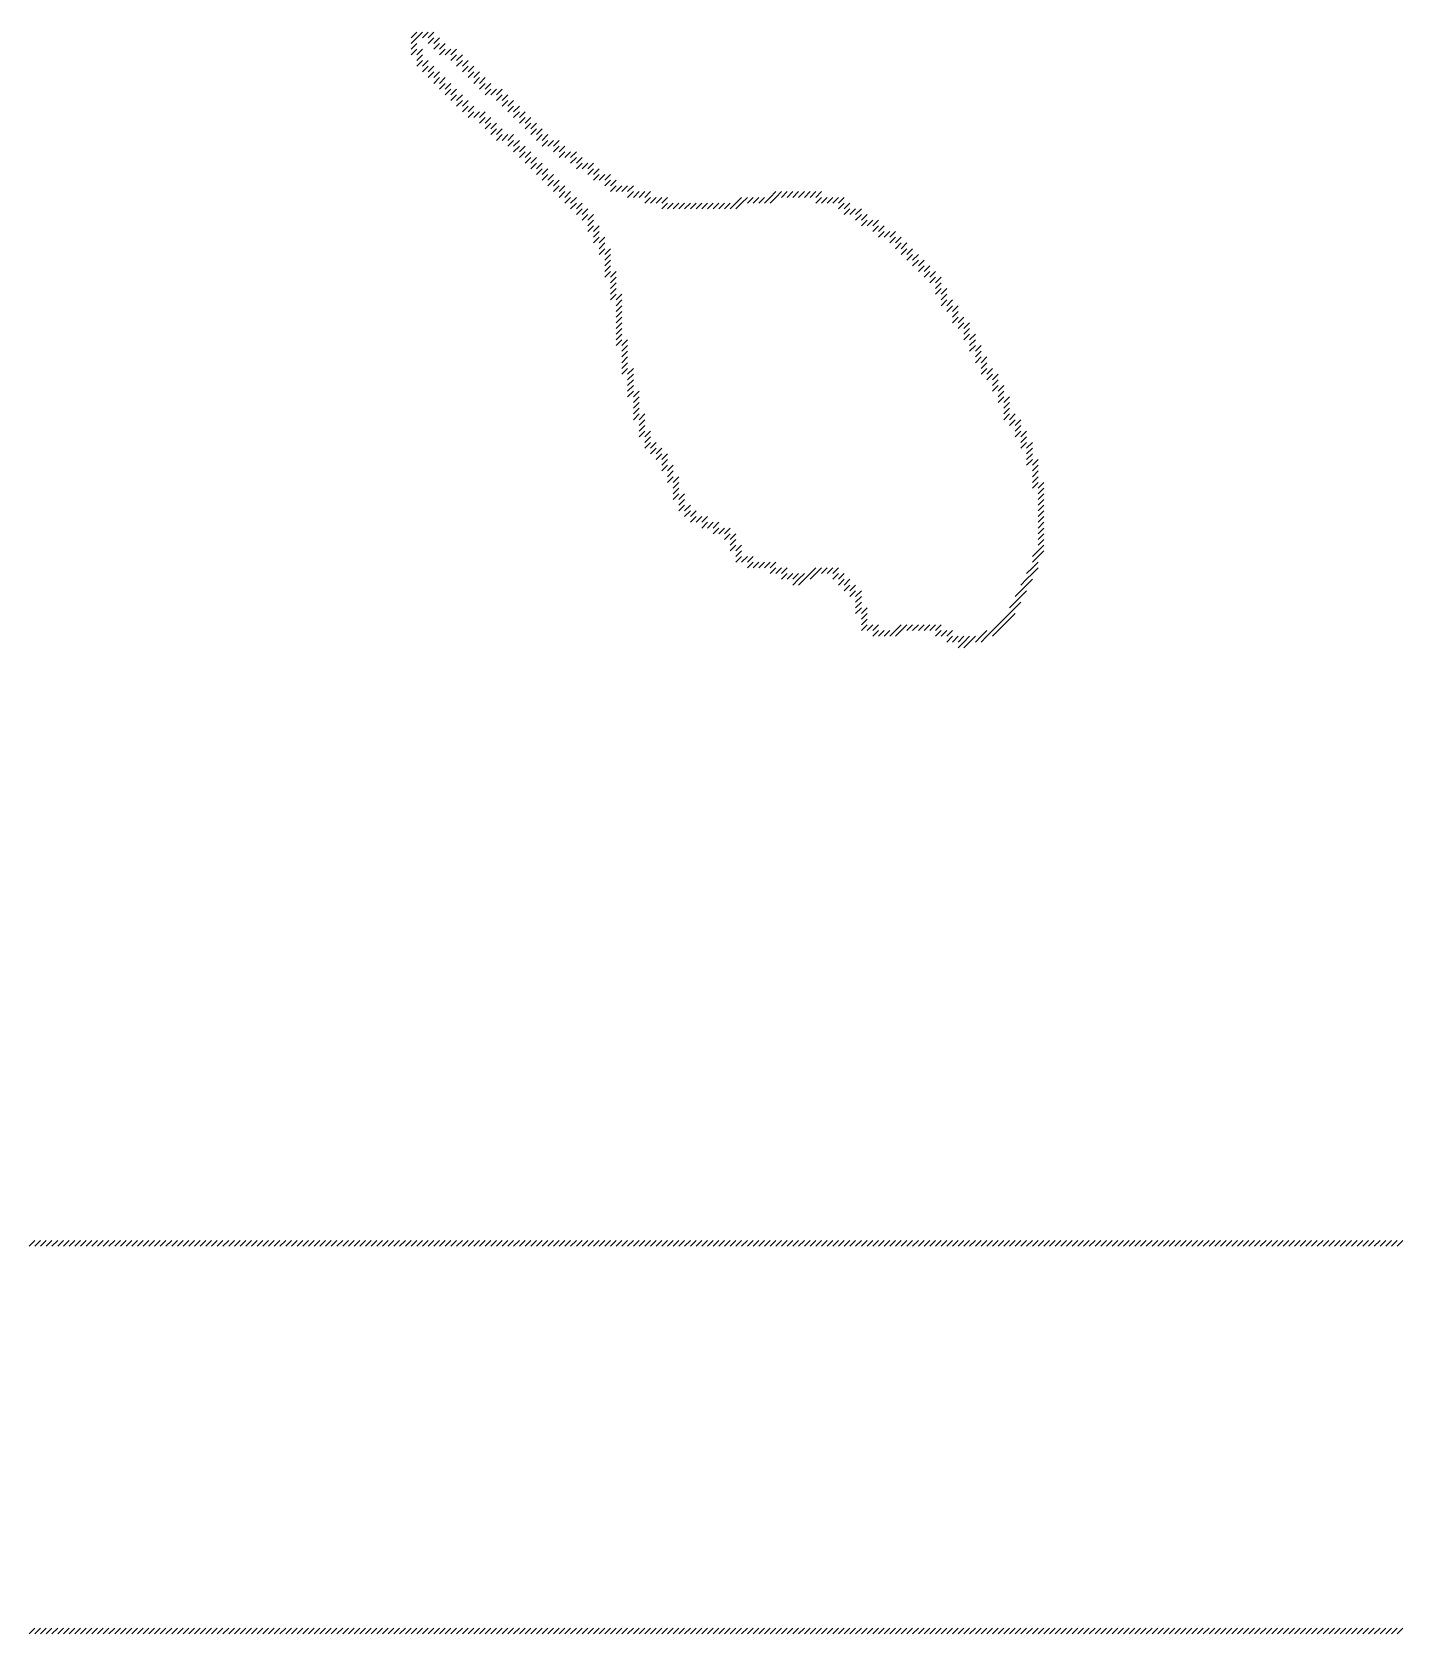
# Model space of a CAD drawing. Header units: metres. Extents: x 5 to 1923, y 5 to 1083.
# Drawn here: x 723.5 to 963.5, y 5 to 286 of the extents above; entities that cross this region are included whole.
import ezdxf

# ---------------------------------------------------------------- set-up
doc = ezdxf.new("R2010")
doc.units = ezdxf.units.M

msp = doc.modelspace()

# ---------------------------------------------------------------- linework, layer by layer
for p, q in [((790, 285), (791, 286)), ((790, 284), (791, 285)), ((790, 283), (791, 284)), ((791, 285), (792, 286)), ((792, 285), (793, 286)), ((793, 285), (794, 286)), ((793, 284), (794, 285)), ((794, 284), (795, 285)), ((794, 283), (795, 284)), ((795, 283), (796, 284)), ((790, 282), (791, 283)), ((791, 282), (792, 283)), ((791, 281), (792, 282)), ((791, 280), (792, 281)), ((792, 280), (793, 281)), ((795, 282), (796, 283)), ((796, 282), (797, 283)), ((797, 282), (798, 283)), ((797, 281), (798, 282)), ((798, 281), (799, 282)), ((798, 280), (799, 281)), ((799, 280), (800, 281)), ((792, 279), (793, 280)), ((793, 279), (794, 280)), ((793, 278), (794, 279)), ((794, 278), (795, 279)), ((799, 279), (800, 280)), ((800, 279), (801, 280)), ((800, 278), (801, 279)), ((801, 278), (802, 279)), ((794, 277), (795, 278)), ((795, 277), (796, 278)), ((795, 276), (796, 277)), ((796, 276), (797, 277)), ((796, 275), (797, 276)), ((797, 275), (798, 276)), ((801, 277), (802, 278)), ((802, 277), (803, 278)), ((802, 276), (803, 277)), ((803, 276), (804, 277)), ((803, 275), (804, 276)), ((804, 275), (805, 276)), ((805, 275), (806, 276)), ((797, 274), (798, 275)), ((798, 274), (799, 275)), ((798, 273), (799, 274)), ((799, 273), (800, 274)), ((799, 272), (800, 273)), ((800, 272), (801, 273)), ((805, 274), (806, 275)), ((806, 274), (807, 275)), ((806, 273), (807, 274)), ((807, 273), (808, 274)), ((807, 272), (808, 273)), ((808, 272), (809, 273)), ((800, 271), (801, 272)), ((801, 271), (802, 272)), ((802, 271), (803, 272)), ((802, 270), (803, 271)), ((803, 270), (804, 271)), ((803, 269), (804, 270)), ((804, 269), (805, 270)), ((808, 271), (809, 272)), ((809, 271), (810, 272)), ((809, 270), (810, 271)), ((810, 270), (811, 271)), ((810, 269), (811, 270)), ((811, 269), (812, 270)), ((804, 268), (805, 269)), ((805, 268), (806, 269)), ((805, 267), (806, 268)), ((806, 267), (807, 268)), ((807, 267), (808, 268)), ((807, 266), (808, 267)), ((808, 266), (809, 267)), ((811, 268), (812, 269)), ((812, 268), (813, 269)), ((812, 267), (813, 268)), ((813, 267), (814, 268)), ((813, 266), (814, 267)), ((814, 266), (815, 267)), ((815, 266), (816, 267)), ((808, 265), (809, 266)), ((809, 265), (810, 266)), ((809, 264), (810, 265)), ((810, 264), (811, 265)), ((815, 265), (816, 266)), ((816, 265), (817, 266)), ((816, 264), (817, 265)), ((817, 264), (818, 265)), ((818, 264), (819, 265)), ((810, 263), (811, 264)), ((811, 263), (812, 264)), ((811, 262), (812, 263)), ((812, 262), (813, 263)), ((812, 261), (813, 262)), ((813, 261), (814, 262)), ((818, 263), (819, 264)), ((819, 263), (820, 264)), ((819, 262), (820, 263)), ((820, 262), (821, 263)), ((821, 262), (822, 263)), ((821, 261), (822, 262)), ((822, 261), (823, 262)), ((813, 260), (814, 261)), ((814, 260), (815, 261)), ((814, 259), (815, 260)), ((815, 259), (816, 260)), ((815, 258), (816, 259)), ((816, 258), (817, 259)), ((822, 260), (823, 261)), ((823, 260), (824, 261)), ((824, 260), (825, 261)), ((824, 259), (825, 260)), ((825, 259), (826, 260)), ((825, 258), (826, 259)), ((826, 258), (827, 259)), ((827, 258), (828, 259)), ((828, 258), (829, 259)), ((816, 257), (817, 258)), ((817, 257), (818, 258)), ((817, 256), (818, 257)), ((818, 256), (819, 257)), ((818, 255), (819, 256)), ((819, 255), (820, 256)), ((828, 257), (829, 258)), ((829, 257), (830, 258)), ((830, 257), (831, 258)), ((831, 257), (832, 258)), ((831, 256), (832, 257)), ((832, 256), (833, 257)), ((833, 256), (834, 257)), ((834, 256), (835, 257)), ((834, 255), (835, 256)), ((835, 255), (836, 256)), ((836, 255), (837, 256)), ((837, 255), (838, 256)), ((838, 255), (839, 256)), ((839, 255), (840, 256)), ((840, 255), (841, 256)), ((841, 255), (842, 256)), ((842, 255), (843, 256)), ((843, 255), (844, 256)), ((844, 255), (845, 256)), ((845, 255), (846, 256)), ((846, 255), (847, 256)), ((847, 256), (848, 257)), ((847, 255), (848, 256)), ((848, 256), (849, 257)), ((849, 256), (850, 257)), ((850, 256), (851, 257)), ((851, 256), (852, 257)), ((852, 256), (853, 257)), ((853, 257), (854, 258)), ((853, 256), (854, 257)), ((854, 257), (855, 258)), ((855, 257), (856, 258)), ((856, 257), (857, 258)), ((857, 257), (858, 258)), ((858, 257), (859, 258)), ((859, 257), (860, 258)), ((860, 257), (861, 258)), ((861, 257), (862, 258)), ((861, 256), (862, 257)), ((862, 256), (863, 257)), ((863, 256), (864, 257)), ((864, 256), (865, 257)), ((865, 256), (866, 257)), ((865, 255), (866, 256)), ((866, 255), (867, 256)), ((819, 254), (820, 255)), ((820, 254), (821, 255)), ((820, 253), (821, 254)), ((821, 253), (822, 254)), ((821, 252), (822, 253)), ((866, 254), (867, 255)), ((867, 254), (868, 255)), ((868, 254), (869, 255)), ((868, 253), (869, 254)), ((869, 253), (870, 254)), ((869, 252), (870, 253)), ((870, 252), (871, 253)), ((871, 252), (872, 253)), ((821, 251), (822, 252)), ((822, 251), (823, 252)), ((822, 250), (823, 251)), ((871, 251), (872, 252)), ((872, 251), (873, 252)), ((872, 250), (873, 251)), ((873, 250), (874, 251)), ((874, 250), (875, 251)), ((822, 249), (823, 250)), ((823, 249), (824, 250)), ((823, 248), (824, 249)), ((823, 247), (824, 248)), ((824, 247), (825, 248)), ((874, 249), (875, 250)), ((875, 249), (876, 250)), ((875, 248), (876, 249)), ((876, 248), (877, 249)), ((876, 247), (877, 248)), ((877, 247), (878, 248)), ((824, 246), (825, 247)), ((824, 245), (825, 246)), ((824, 244), (825, 245)), ((877, 246), (878, 247)), ((878, 246), (879, 247)), ((878, 245), (879, 246)), ((879, 245), (880, 246)), ((879, 244), (880, 245)), ((880, 244), (881, 245)), ((824, 243), (825, 244)), ((825, 243), (826, 244)), ((825, 242), (826, 243)), ((825, 241), (826, 242)), ((880, 243), (881, 244)), ((881, 243), (882, 244)), ((881, 242), (882, 243)), ((882, 242), (883, 243)), ((882, 241), (883, 242)), ((825, 240), (826, 241)), ((825, 239), (826, 240)), ((826, 239), (827, 240)), ((826, 238), (827, 239)), ((882, 240), (883, 241)), ((883, 240), (884, 241)), ((883, 239), (884, 240)), ((883, 238), (884, 239)), ((884, 238), (885, 239)), ((826, 237), (827, 238)), ((826, 236), (827, 237)), ((884, 237), (885, 238)), ((885, 237), (886, 238)), ((885, 236), (886, 237)), ((826, 235), (827, 236)), ((826, 234), (827, 235)), ((826, 233), (827, 234)), ((885, 235), (886, 236)), ((886, 235), (887, 236)), ((886, 234), (887, 235)), ((887, 234), (888, 235)), ((887, 233), (888, 234)), ((826, 232), (827, 233)), ((826, 231), (827, 232)), ((827, 231), (828, 232)), ((827, 230), (828, 231)), ((887, 232), (888, 233)), ((888, 232), (889, 233)), ((888, 231), (889, 232)), ((888, 230), (889, 231)), ((889, 230), (890, 231)), ((827, 229), (828, 230)), ((827, 228), (828, 229)), ((827, 227), (828, 228)), ((889, 229), (890, 230)), ((889, 228), (890, 229)), ((890, 228), (891, 229)), ((890, 227), (891, 228)), ((827, 226), (828, 227)), ((828, 226), (829, 227)), ((828, 225), (829, 226)), ((828, 224), (829, 225)), ((890, 226), (891, 227)), ((891, 226), (892, 227)), ((891, 225), (892, 226)), ((892, 225), (893, 226)), ((892, 224), (893, 225)), ((828, 223), (829, 224)), ((828, 222), (829, 223)), ((829, 222), (830, 223)), ((829, 221), (830, 222)), ((892, 223), (893, 224)), ((893, 223), (894, 224)), ((893, 222), (894, 223)), ((893, 221), (894, 222)), ((894, 221), (895, 222)), ((829, 220), (830, 221)), ((829, 219), (830, 220)), ((894, 220), (895, 221)), ((894, 219), (895, 220)), ((829, 218), (830, 219)), ((830, 218), (831, 219)), ((830, 217), (831, 218)), ((830, 216), (831, 217)), ((894, 218), (895, 219)), ((895, 218), (896, 219)), ((895, 217), (896, 218)), ((896, 217), (897, 218)), ((896, 216), (897, 217)), ((830, 215), (831, 216)), ((831, 215), (832, 216)), ((831, 214), (832, 215)), ((831, 213), (832, 214)), ((832, 213), (833, 214)), ((896, 215), (897, 216)), ((897, 215), (898, 216)), ((897, 214), (898, 215)), ((897, 213), (898, 214)), ((898, 213), (899, 214)), ((832, 212), (833, 213)), ((833, 212), (834, 213)), ((833, 211), (834, 212)), ((834, 211), (835, 212)), ((834, 210), (835, 211)), ((898, 212), (899, 213)), ((898, 211), (899, 212)), ((898, 210), (899, 211)), ((899, 210), (900, 211)), ((834, 209), (835, 210)), ((835, 209), (836, 210)), ((835, 208), (836, 209)), ((835, 207), (836, 208)), ((836, 207), (837, 208)), ((899, 209), (900, 210)), ((899, 208), (900, 209)), ((899, 207), (900, 208)), ((836, 206), (837, 207)), ((836, 205), (837, 206)), ((899, 206), (900, 207)), ((900, 206), (901, 207)), ((900, 205), (901, 206)), ((836, 204), (837, 205)), ((837, 204), (838, 205)), ((837, 203), (838, 204)), ((837, 202), (838, 203)), ((838, 202), (839, 203)), ((900, 204), (901, 205)), ((900, 203), (901, 204)), ((900, 202), (901, 203)), ((838, 201), (839, 202)), ((839, 201), (840, 202)), ((839, 200), (840, 201)), ((840, 200), (841, 201)), ((841, 200), (842, 201)), ((841, 199), (842, 200)), ((842, 199), (843, 200)), ((843, 199), (844, 200)), ((900, 201), (901, 202)), ((900, 200), (901, 201)), ((900, 199), (901, 200)), ((843, 198), (844, 199)), ((844, 198), (845, 199)), ((845, 198), (846, 199)), ((845, 197), (846, 198)), ((846, 197), (847, 198)), ((846, 196), (847, 197)), ((900, 198), (901, 199)), ((900, 197), (901, 198)), ((900, 196), (901, 197)), ((846, 195), (847, 196)), ((847, 195), (848, 196)), ((847, 194), (848, 195)), ((847, 193), (848, 194)), ((848, 193), (849, 194)), ((849, 193), (850, 194)), ((899, 194), (900, 195)), ((899, 193), (900, 194)), ((900, 195), (901, 196)), ((900, 194), (901, 195)), ((849, 192), (850, 193)), ((850, 192), (851, 193)), ((851, 192), (852, 193)), ((852, 192), (853, 193)), ((853, 192), (854, 193)), ((853, 191), (854, 192)), ((854, 191), (855, 192)), ((855, 191), (856, 192)), ((860, 191), (861, 192)), ((861, 191), (862, 192)), ((862, 191), (863, 192)), ((863, 191), (864, 192)), ((864, 191), (865, 192)), ((898, 191), (899, 192)), ((899, 192), (900, 193)), ((899, 191), (900, 192)), ((855, 190), (856, 191)), ((856, 190), (857, 191)), ((857, 190), (858, 191)), ((857, 189), (858, 190)), ((858, 190), (859, 191)), ((858, 189), (859, 190)), ((859, 190), (860, 191)), ((860, 190), (861, 191)), ((864, 190), (865, 191)), ((865, 190), (866, 191)), ((865, 189), (866, 190)), ((866, 189), (867, 190)), ((866, 188), (867, 189)), ((867, 188), (868, 189)), ((897, 189), (898, 190)), ((897, 188), (898, 189)), ((898, 190), (899, 191)), ((898, 189), (899, 190)), ((867, 187), (868, 188)), ((868, 187), (869, 188)), ((868, 186), (869, 187)), ((868, 185), (869, 186)), ((895, 185), (896, 186)), ((896, 187), (897, 188)), ((896, 186), (897, 187)), ((896, 185), (897, 186)), ((897, 187), (898, 188)), ((868, 184), (869, 185)), ((869, 184), (870, 185)), ((869, 183), (870, 184)), ((869, 182), (870, 183)), ((893, 182), (894, 183)), ((894, 183), (895, 184)), ((894, 182), (895, 183)), ((895, 184), (896, 185)), ((895, 183), (896, 184)), ((869, 181), (870, 182)), ((870, 181), (871, 182)), ((871, 181), (872, 182)), ((871, 180), (872, 181)), ((872, 180), (873, 181)), ((873, 180), (874, 181)), ((874, 180), (875, 181)), ((875, 181), (876, 182)), ((875, 180), (876, 181)), ((876, 181), (877, 182)), ((877, 181), (878, 182)), ((878, 181), (879, 182)), ((879, 181), (880, 182)), ((880, 181), (881, 182)), ((881, 181), (882, 182)), ((882, 181), (883, 182)), ((882, 180), (883, 181)), ((883, 180), (884, 181)), ((884, 180), (885, 181)), ((884, 179), (885, 180)), ((885, 179), (886, 180)), ((886, 179), (887, 180)), ((887, 179), (888, 180)), ((888, 179), (889, 180)), ((889, 179), (890, 180)), ((890, 180), (891, 181)), ((890, 179), (891, 180)), ((891, 180), (892, 181)), ((892, 181), (893, 182)), ((892, 180), (893, 181)), ((893, 181), (894, 182)), ((886, 178), (887, 179)), ((887, 178), (888, 179)), ((723, 73), (724, 74)), ((724, 73), (725, 74)), ((725, 73), (726, 74)), ((726, 73), (727, 74)), ((727, 73), (728, 74)), ((728, 73), (729, 74)), ((729, 73), (730, 74)), ((730, 73), (731, 74)), ((731, 73), (732, 74)), ((732, 73), (733, 74)), ((733, 73), (734, 74)), ((734, 73), (735, 74)), ((735, 73), (736, 74)), ((736, 73), (737, 74)), ((737, 73), (738, 74)), ((738, 73), (739, 74)), ((739, 73), (740, 74)), ((740, 73), (741, 74)), ((741, 73), (742, 74)), ((742, 73), (743, 74)), ((743, 73), (744, 74)), ((744, 73), (745, 74)), ((745, 73), (746, 74)), ((746, 73), (747, 74)), ((747, 73), (748, 74)), ((748, 73), (749, 74)), ((749, 73), (750, 74)), ((750, 73), (751, 74)), ((751, 73), (752, 74)), ((752, 73), (753, 74)), ((753, 73), (754, 74)), ((754, 73), (755, 74)), ((755, 73), (756, 74)), ((756, 73), (757, 74)), ((757, 73), (758, 74)), ((758, 73), (759, 74)), ((759, 73), (760, 74)), ((760, 73), (761, 74)), ((761, 73), (762, 74)), ((762, 73), (763, 74)), ((763, 73), (764, 74)), ((764, 73), (765, 74)), ((765, 73), (766, 74)), ((766, 73), (767, 74)), ((767, 73), (768, 74)), ((768, 73), (769, 74)), ((769, 73), (770, 74)), ((770, 73), (771, 74)), ((771, 73), (772, 74)), ((772, 73), (773, 74)), ((773, 73), (774, 74)), ((774, 73), (775, 74)), ((775, 73), (776, 74)), ((776, 73), (777, 74)), ((777, 73), (778, 74)), ((778, 73), (779, 74)), ((779, 73), (780, 74)), ((780, 73), (781, 74)), ((781, 73), (782, 74)), ((782, 73), (783, 74)), ((783, 73), (784, 74)), ((784, 73), (785, 74)), ((785, 73), (786, 74)), ((786, 73), (787, 74)), ((787, 73), (788, 74)), ((788, 73), (789, 74)), ((789, 73), (790, 74)), ((790, 73), (791, 74)), ((791, 73), (792, 74)), ((792, 73), (793, 74)), ((793, 73), (794, 74)), ((794, 73), (795, 74)), ((795, 73), (796, 74)), ((796, 73), (797, 74)), ((797, 73), (798, 74)), ((798, 73), (799, 74)), ((799, 73), (800, 74)), ((800, 73), (801, 74)), ((801, 73), (802, 74)), ((802, 73), (803, 74)), ((803, 73), (804, 74)), ((804, 73), (805, 74)), ((805, 73), (806, 74)), ((806, 73), (807, 74)), ((807, 73), (808, 74)), ((808, 73), (809, 74)), ((809, 73), (810, 74)), ((810, 73), (811, 74)), ((811, 73), (812, 74)), ((812, 73), (813, 74)), ((813, 73), (814, 74)), ((814, 73), (815, 74)), ((815, 73), (816, 74)), ((816, 73), (817, 74)), ((817, 73), (818, 74)), ((818, 73), (819, 74)), ((819, 73), (820, 74)), ((820, 73), (821, 74)), ((821, 73), (822, 74)), ((822, 73), (823, 74)), ((823, 73), (824, 74)), ((824, 73), (825, 74)), ((825, 73), (826, 74)), ((826, 73), (827, 74)), ((827, 73), (828, 74)), ((828, 73), (829, 74)), ((829, 73), (830, 74)), ((830, 73), (831, 74)), ((831, 73), (832, 74)), ((832, 73), (833, 74)), ((833, 73), (834, 74)), ((834, 73), (835, 74)), ((835, 73), (836, 74)), ((836, 73), (837, 74)), ((837, 73), (838, 74)), ((838, 73), (839, 74)), ((839, 73), (840, 74)), ((840, 73), (841, 74)), ((841, 73), (842, 74)), ((842, 73), (843, 74)), ((843, 73), (844, 74)), ((844, 73), (845, 74)), ((845, 73), (846, 74)), ((846, 73), (847, 74)), ((847, 73), (848, 74)), ((848, 73), (849, 74)), ((849, 73), (850, 74)), ((850, 73), (851, 74)), ((851, 73), (852, 74)), ((852, 73), (853, 74)), ((853, 73), (854, 74)), ((854, 73), (855, 74)), ((855, 73), (856, 74)), ((856, 73), (857, 74)), ((857, 73), (858, 74)), ((858, 73), (859, 74)), ((859, 73), (860, 74)), ((860, 73), (861, 74)), ((861, 73), (862, 74)), ((862, 73), (863, 74)), ((863, 73), (864, 74)), ((864, 73), (865, 74)), ((865, 73), (866, 74)), ((866, 73), (867, 74)), ((867, 73), (868, 74)), ((868, 73), (869, 74)), ((869, 73), (870, 74)), ((870, 73), (871, 74)), ((871, 73), (872, 74)), ((872, 73), (873, 74)), ((873, 73), (874, 74)), ((874, 73), (875, 74)), ((875, 73), (876, 74)), ((876, 73), (877, 74)), ((877, 73), (878, 74)), ((878, 73), (879, 74)), ((879, 73), (880, 74)), ((880, 73), (881, 74)), ((881, 73), (882, 74)), ((882, 73), (883, 74)), ((883, 73), (884, 74)), ((884, 73), (885, 74)), ((885, 73), (886, 74)), ((886, 73), (887, 74)), ((887, 73), (888, 74)), ((888, 73), (889, 74)), ((889, 73), (890, 74)), ((890, 73), (891, 74)), ((891, 73), (892, 74)), ((892, 73), (893, 74)), ((893, 73), (894, 74)), ((894, 73), (895, 74)), ((895, 73), (896, 74)), ((896, 73), (897, 74)), ((897, 73), (898, 74)), ((898, 73), (899, 74)), ((899, 73), (900, 74)), ((900, 73), (901, 74)), ((901, 73), (902, 74)), ((902, 73), (903, 74)), ((903, 73), (904, 74)), ((904, 73), (905, 74)), ((905, 73), (906, 74)), ((906, 73), (907, 74)), ((907, 73), (908, 74)), ((908, 73), (909, 74)), ((909, 73), (910, 74)), ((910, 73), (911, 74)), ((911, 73), (912, 74)), ((912, 73), (913, 74)), ((913, 73), (914, 74)), ((914, 73), (915, 74)), ((915, 73), (916, 74)), ((916, 73), (917, 74)), ((917, 73), (918, 74)), ((918, 73), (919, 74)), ((919, 73), (920, 74)), ((920, 73), (921, 74)), ((921, 73), (922, 74)), ((922, 73), (923, 74)), ((923, 73), (924, 74)), ((924, 73), (925, 74)), ((925, 73), (926, 74)), ((926, 73), (927, 74)), ((927, 73), (928, 74)), ((928, 73), (929, 74)), ((929, 73), (930, 74)), ((930, 73), (931, 74)), ((931, 73), (932, 74)), ((932, 73), (933, 74)), ((933, 73), (934, 74)), ((934, 73), (935, 74)), ((935, 73), (936, 74)), ((936, 73), (937, 74)), ((937, 73), (938, 74)), ((938, 73), (939, 74)), ((939, 73), (940, 74)), ((940, 73), (941, 74)), ((941, 73), (942, 74)), ((942, 73), (943, 74)), ((943, 73), (944, 74)), ((944, 73), (945, 74)), ((945, 73), (946, 74)), ((946, 73), (947, 74)), ((947, 73), (948, 74)), ((948, 73), (949, 74)), ((949, 73), (950, 74)), ((950, 73), (951, 74)), ((951, 73), (952, 74)), ((952, 73), (953, 74)), ((953, 73), (954, 74)), ((954, 73), (955, 74)), ((955, 73), (956, 74)), ((956, 73), (957, 74)), ((957, 73), (958, 74)), ((958, 73), (959, 74)), ((959, 73), (960, 74)), ((960, 73), (961, 74)), ((961, 73), (962, 74)), ((962, 73), (963, 74)), ((963, 73), (964, 74)), ((723, 5), (724, 6)), ((724, 5), (725, 6)), ((725, 5), (726, 6)), ((726, 5), (727, 6)), ((727, 5), (728, 6)), ((728, 5), (729, 6)), ((729, 5), (730, 6)), ((730, 5), (731, 6)), ((731, 5), (732, 6)), ((732, 5), (733, 6)), ((733, 5), (734, 6)), ((734, 5), (735, 6)), ((735, 5), (736, 6)), ((736, 5), (737, 6)), ((737, 5), (738, 6)), ((738, 5), (739, 6)), ((739, 5), (740, 6)), ((740, 5), (741, 6)), ((741, 5), (742, 6)), ((742, 5), (743, 6)), ((743, 5), (744, 6)), ((744, 5), (745, 6)), ((745, 5), (746, 6)), ((746, 5), (747, 6)), ((747, 5), (748, 6)), ((748, 5), (749, 6)), ((749, 5), (750, 6)), ((750, 5), (751, 6)), ((751, 5), (752, 6)), ((752, 5), (753, 6)), ((753, 5), (754, 6)), ((754, 5), (755, 6)), ((755, 5), (756, 6)), ((756, 5), (757, 6)), ((757, 5), (758, 6)), ((758, 5), (759, 6)), ((759, 5), (760, 6)), ((760, 5), (761, 6)), ((761, 5), (762, 6)), ((762, 5), (763, 6)), ((763, 5), (764, 6)), ((764, 5), (765, 6)), ((765, 5), (766, 6)), ((766, 5), (767, 6)), ((767, 5), (768, 6)), ((768, 5), (769, 6)), ((769, 5), (770, 6)), ((770, 5), (771, 6)), ((771, 5), (772, 6)), ((772, 5), (773, 6)), ((773, 5), (774, 6)), ((774, 5), (775, 6)), ((775, 5), (776, 6)), ((776, 5), (777, 6)), ((777, 5), (778, 6)), ((778, 5), (779, 6)), ((779, 5), (780, 6)), ((780, 5), (781, 6)), ((781, 5), (782, 6)), ((782, 5), (783, 6)), ((783, 5), (784, 6)), ((784, 5), (785, 6)), ((785, 5), (786, 6)), ((786, 5), (787, 6)), ((787, 5), (788, 6)), ((788, 5), (789, 6)), ((789, 5), (790, 6)), ((790, 5), (791, 6)), ((791, 5), (792, 6)), ((792, 5), (793, 6)), ((793, 5), (794, 6)), ((794, 5), (795, 6)), ((795, 5), (796, 6)), ((796, 5), (797, 6)), ((797, 5), (798, 6)), ((798, 5), (799, 6)), ((799, 5), (800, 6)), ((800, 5), (801, 6)), ((801, 5), (802, 6)), ((802, 5), (803, 6)), ((803, 5), (804, 6)), ((804, 5), (805, 6)), ((805, 5), (806, 6)), ((806, 5), (807, 6)), ((807, 5), (808, 6)), ((808, 5), (809, 6)), ((809, 5), (810, 6)), ((810, 5), (811, 6)), ((811, 5), (812, 6)), ((812, 5), (813, 6)), ((813, 5), (814, 6)), ((814, 5), (815, 6)), ((815, 5), (816, 6)), ((816, 5), (817, 6)), ((817, 5), (818, 6)), ((818, 5), (819, 6)), ((819, 5), (820, 6)), ((820, 5), (821, 6)), ((821, 5), (822, 6)), ((822, 5), (823, 6)), ((823, 5), (824, 6)), ((824, 5), (825, 6)), ((825, 5), (826, 6)), ((826, 5), (827, 6)), ((827, 5), (828, 6)), ((828, 5), (829, 6)), ((829, 5), (830, 6)), ((830, 5), (831, 6)), ((831, 5), (832, 6)), ((832, 5), (833, 6)), ((833, 5), (834, 6)), ((834, 5), (835, 6)), ((835, 5), (836, 6)), ((836, 5), (837, 6)), ((837, 5), (838, 6)), ((838, 5), (839, 6)), ((839, 5), (840, 6)), ((840, 5), (841, 6)), ((841, 5), (842, 6)), ((842, 5), (843, 6)), ((843, 5), (844, 6)), ((844, 5), (845, 6)), ((845, 5), (846, 6)), ((846, 5), (847, 6)), ((847, 5), (848, 6)), ((848, 5), (849, 6)), ((849, 5), (850, 6)), ((850, 5), (851, 6)), ((851, 5), (852, 6)), ((852, 5), (853, 6)), ((853, 5), (854, 6)), ((854, 5), (855, 6)), ((855, 5), (856, 6)), ((856, 5), (857, 6)), ((857, 5), (858, 6)), ((858, 5), (859, 6)), ((859, 5), (860, 6)), ((860, 5), (861, 6)), ((861, 5), (862, 6)), ((862, 5), (863, 6)), ((863, 5), (864, 6)), ((864, 5), (865, 6)), ((865, 5), (866, 6)), ((866, 5), (867, 6)), ((867, 5), (868, 6)), ((868, 5), (869, 6)), ((869, 5), (870, 6)), ((870, 5), (871, 6)), ((871, 5), (872, 6)), ((872, 5), (873, 6)), ((873, 5), (874, 6)), ((874, 5), (875, 6)), ((875, 5), (876, 6)), ((876, 5), (877, 6)), ((877, 5), (878, 6)), ((878, 5), (879, 6)), ((879, 5), (880, 6)), ((880, 5), (881, 6)), ((881, 5), (882, 6)), ((882, 5), (883, 6)), ((883, 5), (884, 6)), ((884, 5), (885, 6)), ((885, 5), (886, 6)), ((886, 5), (887, 6)), ((887, 5), (888, 6)), ((888, 5), (889, 6)), ((889, 5), (890, 6)), ((890, 5), (891, 6)), ((891, 5), (892, 6)), ((892, 5), (893, 6)), ((893, 5), (894, 6)), ((894, 5), (895, 6)), ((895, 5), (896, 6)), ((896, 5), (897, 6)), ((897, 5), (898, 6)), ((898, 5), (899, 6)), ((899, 5), (900, 6)), ((900, 5), (901, 6)), ((901, 5), (902, 6)), ((902, 5), (903, 6)), ((903, 5), (904, 6)), ((904, 5), (905, 6)), ((905, 5), (906, 6)), ((906, 5), (907, 6)), ((907, 5), (908, 6)), ((908, 5), (909, 6)), ((909, 5), (910, 6)), ((910, 5), (911, 6)), ((911, 5), (912, 6)), ((912, 5), (913, 6)), ((913, 5), (914, 6)), ((914, 5), (915, 6)), ((915, 5), (916, 6)), ((916, 5), (917, 6)), ((917, 5), (918, 6)), ((918, 5), (919, 6)), ((919, 5), (920, 6)), ((920, 5), (921, 6)), ((921, 5), (922, 6)), ((922, 5), (923, 6)), ((923, 5), (924, 6)), ((924, 5), (925, 6)), ((925, 5), (926, 6)), ((926, 5), (927, 6)), ((927, 5), (928, 6)), ((928, 5), (929, 6)), ((929, 5), (930, 6)), ((930, 5), (931, 6)), ((931, 5), (932, 6)), ((932, 5), (933, 6)), ((933, 5), (934, 6)), ((934, 5), (935, 6)), ((935, 5), (936, 6)), ((936, 5), (937, 6)), ((937, 5), (938, 6)), ((938, 5), (939, 6)), ((939, 5), (940, 6)), ((940, 5), (941, 6)), ((941, 5), (942, 6)), ((942, 5), (943, 6)), ((943, 5), (944, 6)), ((944, 5), (945, 6)), ((945, 5), (946, 6)), ((946, 5), (947, 6)), ((947, 5), (948, 6)), ((948, 5), (949, 6)), ((949, 5), (950, 6)), ((950, 5), (951, 6)), ((951, 5), (952, 6)), ((952, 5), (953, 6)), ((953, 5), (954, 6)), ((954, 5), (955, 6)), ((955, 5), (956, 6)), ((956, 5), (957, 6)), ((957, 5), (958, 6)), ((958, 5), (959, 6)), ((959, 5), (960, 6)), ((960, 5), (961, 6)), ((961, 5), (962, 6)), ((962, 5), (963, 6)), ((963, 5), (964, 6))]:
    msp.add_line(p, q)

doc.saveas('drawing.dxf')
